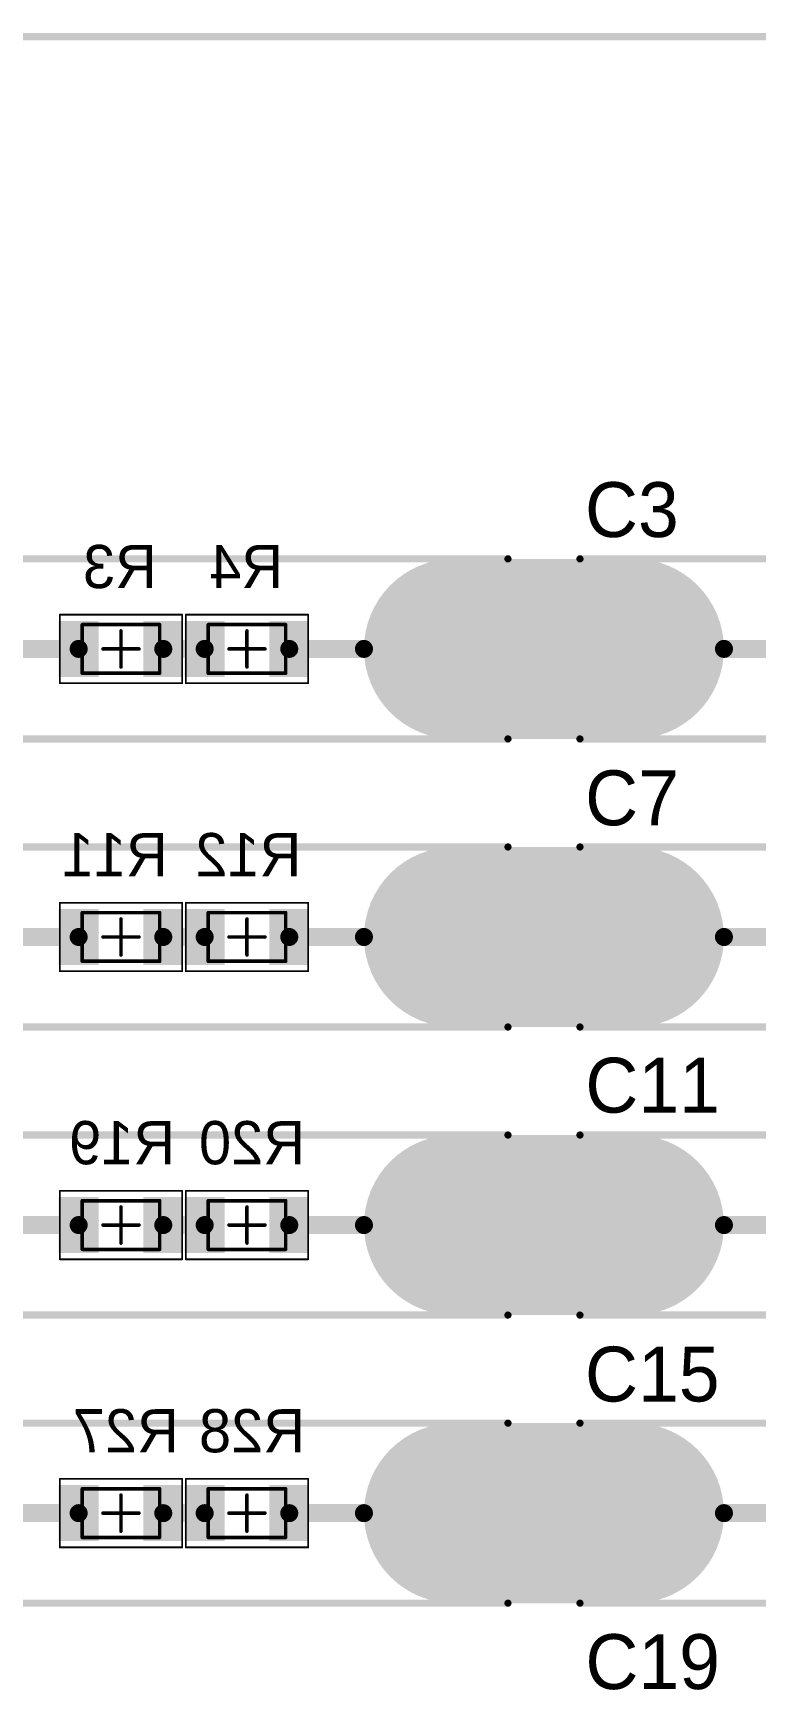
# Model space of a CAD drawing. Extents: x 87 to 188, y 111 to 204.
# Drawn here: x 123.31 to 143.39, y 156.59 to 202.6 of the extents above; entities that cross this region are included whole.
import ezdxf

# ---------------------------------------------------------------- set-up
doc = ezdxf.new("R2010")
doc.units = 0
doc.layers.get('0').update_dxf_attribs({"linetype": 'CONTINUOUS'})
for name, color, linetype in [('BOTTOMLAYER', 5, 'CONTINUOUS'), ('BOTTOMOVERLAY', 54, 'CONTINUOUS'), ('BOTTOMPASTE', 16, 'CONTINUOUS'), ('BOTTOMSOLDER', 6, 'CONTINUOUS'), ('KEEPOUTLAYER', 6, 'CONTINUOUS'), ('MECHANICAL13', 56, 'CONTINUOUS'), ('MECHANICAL15', 56, 'CONTINUOUS'), ('MECHANICAL4', 56, 'CONTINUOUS'), ('MULTILAYER', 9, 'CONTINUOUS'), ('TOPLAYER', 1, 'CONTINUOUS'), ('TOPOVERLAY', 2, 'CONTINUOUS'), ('TOPSOLDER', 216, 'CONTINUOUS')]:
    doc.layers.add(name, color=color, linetype=linetype)

# ---------------------------------------------------------------- blocks, each defined once
blk = doc.blocks.new('B32672_6_2_1600V_18')
at = {"layer": 'BOTTOMLAYER', "const_width": 1.5}
for points in [[(-8.25, 0, 1), (-6.75, 0, 1)], [(6.75, 0, 1), (8.25, 0, 1)]]:
    blk.add_lwpolyline(points, format="xyb", close=True, dxfattribs=at)
at = {"layer": 'BOTTOMSOLDER', "const_width": 1.602}
for points in [[(-8.301, 0, 1), (-6.699, 0, 1)], [(6.699, 0, 1), (8.301, 0, 1)]]:
    blk.add_lwpolyline(points, format="xyb", close=True, dxfattribs=at)
at = {"layer": 'MULTILAYER', "const_width": 1.5}
for points in [[(-8.25, 0, 1), (-6.75, 0, 1)], [(6.75, 0, 1), (8.25, 0, 1)]]:
    blk.add_lwpolyline(points, format="xyb", close=True, dxfattribs=at)
at = {"layer": 'TOPLAYER', "const_width": 1.5}
for points in [[(-8.25, 0, 1), (-6.75, 0, 1)], [(6.75, 0, 1), (8.25, 0, 1)]]:
    blk.add_lwpolyline(points, format="xyb", close=True, dxfattribs=at)
at = {"layer": 'TOPOVERLAY', "const_width": 0.2}
for points in [[(-9, 2.5), (9, 2.5)], [(-9, -2.5), (-9, 2.5)], [(9, -2.5), (9, 2.5)], [(-9, -2.5), (9, -2.5)]]:
    blk.add_lwpolyline(points, dxfattribs=at)
at = {"layer": 'TOPOVERLAY', "const_width": 0.1}
for points in [[(-9.05, 2.5, 1), (-8.95, 2.5, 1)], [(-9.05, 2.5, 1), (-8.95, 2.5, 1)], [(8.95, 2.5, 1), (9.05, 2.5, 1)], [(8.95, 2.5, 1), (9.05, 2.5, 1)], [(-9.05, -2.5, 1), (-8.95, -2.5, 1)], [(-9.05, -2.5, 1), (-8.95, -2.5, 1)], [(8.95, -2.5, 1), (9.05, -2.5, 1)], [(8.95, -2.5, 1), (9.05, -2.5, 1)]]:
    blk.add_lwpolyline(points, format="xyb", close=True, dxfattribs=at)
at = {"layer": 'TOPSOLDER', "const_width": 1.602}
for points in [[(-8.301, 0, 1), (-6.699, 0, 1)], [(6.699, 0, 1), (8.301, 0, 1)]]:
    blk.add_lwpolyline(points, format="xyb", close=True, dxfattribs=at)
blk = doc.blocks.new('B32672_6_2_1600V_19')
at = {"layer": 'BOTTOMLAYER', "const_width": 1.5}
for points in [[(-8.25, 0, 1), (-6.75, 0, 1)], [(6.75, 0, 1), (8.25, 0, 1)]]:
    blk.add_lwpolyline(points, format="xyb", close=True, dxfattribs=at)
at = {"layer": 'BOTTOMSOLDER', "const_width": 1.602}
for points in [[(-8.301, 0, 1), (-6.699, 0, 1)], [(6.699, 0, 1), (8.301, 0, 1)]]:
    blk.add_lwpolyline(points, format="xyb", close=True, dxfattribs=at)
at = {"layer": 'MULTILAYER', "const_width": 1.5}
for points in [[(-8.25, 0, 1), (-6.75, 0, 1)], [(6.75, 0, 1), (8.25, 0, 1)]]:
    blk.add_lwpolyline(points, format="xyb", close=True, dxfattribs=at)
at = {"layer": 'TOPLAYER', "const_width": 1.5}
for points in [[(-8.25, 0, 1), (-6.75, 0, 1)], [(6.75, 0, 1), (8.25, 0, 1)]]:
    blk.add_lwpolyline(points, format="xyb", close=True, dxfattribs=at)
at = {"layer": 'TOPOVERLAY', "const_width": 0.2}
for points in [[(-9, 2.5), (9, 2.5)], [(-9, -2.5), (-9, 2.5)], [(9, -2.5), (9, 2.5)], [(-9, -2.5), (9, -2.5)]]:
    blk.add_lwpolyline(points, dxfattribs=at)
at = {"layer": 'TOPOVERLAY', "const_width": 0.1}
for points in [[(-9.05, 2.5, 1), (-8.95, 2.5, 1)], [(-9.05, 2.5, 1), (-8.95, 2.5, 1)], [(8.95, 2.5, 1), (9.05, 2.5, 1)], [(8.95, 2.5, 1), (9.05, 2.5, 1)], [(-9.05, -2.5, 1), (-8.95, -2.5, 1)], [(-9.05, -2.5, 1), (-8.95, -2.5, 1)], [(8.95, -2.5, 1), (9.05, -2.5, 1)], [(8.95, -2.5, 1), (9.05, -2.5, 1)]]:
    blk.add_lwpolyline(points, format="xyb", close=True, dxfattribs=at)
at = {"layer": 'TOPSOLDER', "const_width": 1.602}
for points in [[(-8.301, 0, 1), (-6.699, 0, 1)], [(6.699, 0, 1), (8.301, 0, 1)]]:
    blk.add_lwpolyline(points, format="xyb", close=True, dxfattribs=at)
blk = doc.blocks.new('B32672_6_2_1600V_22')
at = {"layer": 'BOTTOMLAYER', "const_width": 1.5}
for points in [[(-8.25, 0, 1), (-6.75, 0, 1)], [(6.75, 0, 1), (8.25, 0, 1)]]:
    blk.add_lwpolyline(points, format="xyb", close=True, dxfattribs=at)
at = {"layer": 'BOTTOMSOLDER', "const_width": 1.602}
for points in [[(-8.301, 0, 1), (-6.699, 0, 1)], [(6.699, 0, 1), (8.301, 0, 1)]]:
    blk.add_lwpolyline(points, format="xyb", close=True, dxfattribs=at)
at = {"layer": 'MULTILAYER', "const_width": 1.5}
for points in [[(-8.25, 0, 1), (-6.75, 0, 1)], [(6.75, 0, 1), (8.25, 0, 1)]]:
    blk.add_lwpolyline(points, format="xyb", close=True, dxfattribs=at)
at = {"layer": 'TOPLAYER', "const_width": 1.5}
for points in [[(-8.25, 0, 1), (-6.75, 0, 1)], [(6.75, 0, 1), (8.25, 0, 1)]]:
    blk.add_lwpolyline(points, format="xyb", close=True, dxfattribs=at)
at = {"layer": 'TOPOVERLAY', "const_width": 0.2}
for points in [[(-9, 2.5), (9, 2.5)], [(-9, -2.5), (-9, 2.5)], [(9, -2.5), (9, 2.5)], [(-9, -2.5), (9, -2.5)]]:
    blk.add_lwpolyline(points, dxfattribs=at)
at = {"layer": 'TOPOVERLAY', "const_width": 0.1}
for points in [[(-9.05, 2.5, 1), (-8.95, 2.5, 1)], [(-9.05, 2.5, 1), (-8.95, 2.5, 1)], [(8.95, 2.5, 1), (9.05, 2.5, 1)], [(8.95, 2.5, 1), (9.05, 2.5, 1)], [(-9.05, -2.5, 1), (-8.95, -2.5, 1)], [(-9.05, -2.5, 1), (-8.95, -2.5, 1)], [(8.95, -2.5, 1), (9.05, -2.5, 1)], [(8.95, -2.5, 1), (9.05, -2.5, 1)]]:
    blk.add_lwpolyline(points, format="xyb", close=True, dxfattribs=at)
at = {"layer": 'TOPSOLDER', "const_width": 1.602}
for points in [[(-8.301, 0, 1), (-6.699, 0, 1)], [(6.699, 0, 1), (8.301, 0, 1)]]:
    blk.add_lwpolyline(points, format="xyb", close=True, dxfattribs=at)
blk = doc.blocks.new('B32672_6_2_1600V_23')
at = {"layer": 'BOTTOMLAYER', "const_width": 1.5}
for points in [[(-8.25, 0, 1), (-6.75, 0, 1)], [(6.75, 0, 1), (8.25, 0, 1)]]:
    blk.add_lwpolyline(points, format="xyb", close=True, dxfattribs=at)
at = {"layer": 'BOTTOMSOLDER', "const_width": 1.602}
for points in [[(-8.301, 0, 1), (-6.699, 0, 1)], [(6.699, 0, 1), (8.301, 0, 1)]]:
    blk.add_lwpolyline(points, format="xyb", close=True, dxfattribs=at)
at = {"layer": 'MULTILAYER', "const_width": 1.5}
for points in [[(-8.25, 0, 1), (-6.75, 0, 1)], [(6.75, 0, 1), (8.25, 0, 1)]]:
    blk.add_lwpolyline(points, format="xyb", close=True, dxfattribs=at)
at = {"layer": 'TOPLAYER', "const_width": 1.5}
for points in [[(-8.25, 0, 1), (-6.75, 0, 1)], [(6.75, 0, 1), (8.25, 0, 1)]]:
    blk.add_lwpolyline(points, format="xyb", close=True, dxfattribs=at)
at = {"layer": 'TOPOVERLAY', "const_width": 0.2}
for points in [[(-9, 2.5), (9, 2.5)], [(-9, -2.5), (-9, 2.5)], [(9, -2.5), (9, 2.5)], [(-9, -2.5), (9, -2.5)]]:
    blk.add_lwpolyline(points, dxfattribs=at)
at = {"layer": 'TOPOVERLAY', "const_width": 0.1}
for points in [[(-9.05, 2.5, 1), (-8.95, 2.5, 1)], [(-9.05, 2.5, 1), (-8.95, 2.5, 1)], [(8.95, 2.5, 1), (9.05, 2.5, 1)], [(8.95, 2.5, 1), (9.05, 2.5, 1)], [(-9.05, -2.5, 1), (-8.95, -2.5, 1)], [(-9.05, -2.5, 1), (-8.95, -2.5, 1)], [(8.95, -2.5, 1), (9.05, -2.5, 1)], [(8.95, -2.5, 1), (9.05, -2.5, 1)]]:
    blk.add_lwpolyline(points, format="xyb", close=True, dxfattribs=at)
at = {"layer": 'TOPSOLDER', "const_width": 1.602}
for points in [[(-8.301, 0, 1), (-6.699, 0, 1)], [(6.699, 0, 1), (8.301, 0, 1)]]:
    blk.add_lwpolyline(points, format="xyb", close=True, dxfattribs=at)
blk = doc.blocks.new('B32672_6_2_1600V_26')
at = {"layer": 'BOTTOMLAYER', "const_width": 1.5}
for points in [[(-8.25, 0, 1), (-6.75, 0, 1)], [(6.75, 0, 1), (8.25, 0, 1)]]:
    blk.add_lwpolyline(points, format="xyb", close=True, dxfattribs=at)
at = {"layer": 'BOTTOMSOLDER', "const_width": 1.602}
for points in [[(-8.301, 0, 1), (-6.699, 0, 1)], [(6.699, 0, 1), (8.301, 0, 1)]]:
    blk.add_lwpolyline(points, format="xyb", close=True, dxfattribs=at)
at = {"layer": 'MULTILAYER', "const_width": 1.5}
for points in [[(-8.25, 0, 1), (-6.75, 0, 1)], [(6.75, 0, 1), (8.25, 0, 1)]]:
    blk.add_lwpolyline(points, format="xyb", close=True, dxfattribs=at)
at = {"layer": 'TOPLAYER', "const_width": 1.5}
for points in [[(-8.25, 0, 1), (-6.75, 0, 1)], [(6.75, 0, 1), (8.25, 0, 1)]]:
    blk.add_lwpolyline(points, format="xyb", close=True, dxfattribs=at)
at = {"layer": 'TOPOVERLAY', "const_width": 0.2}
for points in [[(-9, 2.5), (9, 2.5)], [(-9, -2.5), (-9, 2.5)], [(9, -2.5), (9, 2.5)], [(-9, -2.5), (9, -2.5)]]:
    blk.add_lwpolyline(points, dxfattribs=at)
at = {"layer": 'TOPOVERLAY', "const_width": 0.1}
for points in [[(-9.05, 2.5, 1), (-8.95, 2.5, 1)], [(-9.05, 2.5, 1), (-8.95, 2.5, 1)], [(8.95, 2.5, 1), (9.05, 2.5, 1)], [(8.95, 2.5, 1), (9.05, 2.5, 1)], [(-9.05, -2.5, 1), (-8.95, -2.5, 1)], [(-9.05, -2.5, 1), (-8.95, -2.5, 1)], [(8.95, -2.5, 1), (9.05, -2.5, 1)], [(8.95, -2.5, 1), (9.05, -2.5, 1)]]:
    blk.add_lwpolyline(points, format="xyb", close=True, dxfattribs=at)
at = {"layer": 'TOPSOLDER', "const_width": 1.602}
for points in [[(-8.301, 0, 1), (-6.699, 0, 1)], [(6.699, 0, 1), (8.301, 0, 1)]]:
    blk.add_lwpolyline(points, format="xyb", close=True, dxfattribs=at)
blk = doc.blocks.new('B32672_6_2_1600V_27')
at = {"layer": 'BOTTOMLAYER', "const_width": 1.5}
for points in [[(-8.25, 0, 1), (-6.75, 0, 1)], [(6.75, 0, 1), (8.25, 0, 1)]]:
    blk.add_lwpolyline(points, format="xyb", close=True, dxfattribs=at)
at = {"layer": 'BOTTOMSOLDER', "const_width": 1.602}
for points in [[(-8.301, 0, 1), (-6.699, 0, 1)], [(6.699, 0, 1), (8.301, 0, 1)]]:
    blk.add_lwpolyline(points, format="xyb", close=True, dxfattribs=at)
at = {"layer": 'MULTILAYER', "const_width": 1.5}
for points in [[(-8.25, 0, 1), (-6.75, 0, 1)], [(6.75, 0, 1), (8.25, 0, 1)]]:
    blk.add_lwpolyline(points, format="xyb", close=True, dxfattribs=at)
at = {"layer": 'TOPLAYER', "const_width": 1.5}
for points in [[(-8.25, 0, 1), (-6.75, 0, 1)], [(6.75, 0, 1), (8.25, 0, 1)]]:
    blk.add_lwpolyline(points, format="xyb", close=True, dxfattribs=at)
at = {"layer": 'TOPOVERLAY', "const_width": 0.2}
for points in [[(-9, 2.5), (9, 2.5)], [(-9, -2.5), (-9, 2.5)], [(9, -2.5), (9, 2.5)], [(-9, -2.5), (9, -2.5)]]:
    blk.add_lwpolyline(points, dxfattribs=at)
at = {"layer": 'TOPOVERLAY', "const_width": 0.1}
for points in [[(-9.05, 2.5, 1), (-8.95, 2.5, 1)], [(-9.05, 2.5, 1), (-8.95, 2.5, 1)], [(8.95, 2.5, 1), (9.05, 2.5, 1)], [(8.95, 2.5, 1), (9.05, 2.5, 1)], [(-9.05, -2.5, 1), (-8.95, -2.5, 1)], [(-9.05, -2.5, 1), (-8.95, -2.5, 1)], [(8.95, -2.5, 1), (9.05, -2.5, 1)], [(8.95, -2.5, 1), (9.05, -2.5, 1)]]:
    blk.add_lwpolyline(points, format="xyb", close=True, dxfattribs=at)
at = {"layer": 'TOPSOLDER', "const_width": 1.602}
for points in [[(-8.301, 0, 1), (-6.699, 0, 1)], [(6.699, 0, 1), (8.301, 0, 1)]]:
    blk.add_lwpolyline(points, format="xyb", close=True, dxfattribs=at)
blk = doc.blocks.new('B32672_6_2_1600V_30')
at = {"layer": 'BOTTOMLAYER', "const_width": 1.5}
for points in [[(-8.25, 0, 1), (-6.75, 0, 1)], [(6.75, 0, 1), (8.25, 0, 1)]]:
    blk.add_lwpolyline(points, format="xyb", close=True, dxfattribs=at)
at = {"layer": 'BOTTOMSOLDER', "const_width": 1.602}
for points in [[(-8.301, 0, 1), (-6.699, 0, 1)], [(6.699, 0, 1), (8.301, 0, 1)]]:
    blk.add_lwpolyline(points, format="xyb", close=True, dxfattribs=at)
at = {"layer": 'MULTILAYER', "const_width": 1.5}
for points in [[(-8.25, 0, 1), (-6.75, 0, 1)], [(6.75, 0, 1), (8.25, 0, 1)]]:
    blk.add_lwpolyline(points, format="xyb", close=True, dxfattribs=at)
at = {"layer": 'TOPLAYER', "const_width": 1.5}
for points in [[(-8.25, 0, 1), (-6.75, 0, 1)], [(6.75, 0, 1), (8.25, 0, 1)]]:
    blk.add_lwpolyline(points, format="xyb", close=True, dxfattribs=at)
at = {"layer": 'TOPOVERLAY', "const_width": 0.2}
for points in [[(-9, 2.5), (9, 2.5)], [(-9, -2.5), (-9, 2.5)], [(9, -2.5), (9, 2.5)], [(-9, -2.5), (9, -2.5)]]:
    blk.add_lwpolyline(points, dxfattribs=at)
at = {"layer": 'TOPOVERLAY', "const_width": 0.1}
for points in [[(-9.05, 2.5, 1), (-8.95, 2.5, 1)], [(-9.05, 2.5, 1), (-8.95, 2.5, 1)], [(8.95, 2.5, 1), (9.05, 2.5, 1)], [(8.95, 2.5, 1), (9.05, 2.5, 1)], [(-9.05, -2.5, 1), (-8.95, -2.5, 1)], [(-9.05, -2.5, 1), (-8.95, -2.5, 1)], [(8.95, -2.5, 1), (9.05, -2.5, 1)], [(8.95, -2.5, 1), (9.05, -2.5, 1)]]:
    blk.add_lwpolyline(points, format="xyb", close=True, dxfattribs=at)
at = {"layer": 'TOPSOLDER', "const_width": 1.602}
for points in [[(-8.301, 0, 1), (-6.699, 0, 1)], [(6.699, 0, 1), (8.301, 0, 1)]]:
    blk.add_lwpolyline(points, format="xyb", close=True, dxfattribs=at)
blk = doc.blocks.new('B32672_6_2_1600V_31')
at = {"layer": 'BOTTOMLAYER', "const_width": 1.5}
for points in [[(-8.25, 0, 1), (-6.75, 0, 1)], [(6.75, 0, 1), (8.25, 0, 1)]]:
    blk.add_lwpolyline(points, format="xyb", close=True, dxfattribs=at)
at = {"layer": 'BOTTOMSOLDER', "const_width": 1.602}
for points in [[(-8.301, 0, 1), (-6.699, 0, 1)], [(6.699, 0, 1), (8.301, 0, 1)]]:
    blk.add_lwpolyline(points, format="xyb", close=True, dxfattribs=at)
at = {"layer": 'MULTILAYER', "const_width": 1.5}
for points in [[(-8.25, 0, 1), (-6.75, 0, 1)], [(6.75, 0, 1), (8.25, 0, 1)]]:
    blk.add_lwpolyline(points, format="xyb", close=True, dxfattribs=at)
at = {"layer": 'TOPLAYER', "const_width": 1.5}
for points in [[(-8.25, 0, 1), (-6.75, 0, 1)], [(6.75, 0, 1), (8.25, 0, 1)]]:
    blk.add_lwpolyline(points, format="xyb", close=True, dxfattribs=at)
at = {"layer": 'TOPOVERLAY', "const_width": 0.2}
for points in [[(-9, 2.5), (9, 2.5)], [(-9, -2.5), (-9, 2.5)], [(9, -2.5), (9, 2.5)], [(-9, -2.5), (9, -2.5)]]:
    blk.add_lwpolyline(points, dxfattribs=at)
at = {"layer": 'TOPOVERLAY', "const_width": 0.1}
for points in [[(-9.05, 2.5, 1), (-8.95, 2.5, 1)], [(-9.05, 2.5, 1), (-8.95, 2.5, 1)], [(8.95, 2.5, 1), (9.05, 2.5, 1)], [(8.95, 2.5, 1), (9.05, 2.5, 1)], [(-9.05, -2.5, 1), (-8.95, -2.5, 1)], [(-9.05, -2.5, 1), (-8.95, -2.5, 1)], [(8.95, -2.5, 1), (9.05, -2.5, 1)], [(8.95, -2.5, 1), (9.05, -2.5, 1)]]:
    blk.add_lwpolyline(points, format="xyb", close=True, dxfattribs=at)
at = {"layer": 'TOPSOLDER', "const_width": 1.602}
for points in [[(-8.301, 0, 1), (-6.699, 0, 1)], [(6.699, 0, 1), (8.301, 0, 1)]]:
    blk.add_lwpolyline(points, format="xyb", close=True, dxfattribs=at)
blk = doc.blocks.new('RES_1206_HV_B_35')
at = {"layer": 'BOTTOMLAYER'}
for points in [[(-1.625, 0.675), (-1.625, -0.675), (-0.725, 0.675), (-0.725, -0.675)], [(0.725, 0.675), (0.725, -0.675), (1.625, 0.675), (1.625, -0.675)]]:
    blk.add_solid(points, dxfattribs=at)
at = {"layer": 'BOTTOMPASTE'}
for points in [[(-1.625, 0.675), (-1.625, -0.675), (-0.725, 0.675), (-0.725, -0.675)], [(0.725, 0.675), (0.725, -0.675), (1.625, 0.675), (1.625, -0.675)]]:
    blk.add_solid(points, dxfattribs=at)
at = {"layer": 'BOTTOMSOLDER'}
for points in [[(-1.727, 0.777), (-1.727, -0.777), (-0.623, 0.777), (-0.623, -0.777)], [(0.623, 0.777), (0.623, -0.777), (1.727, 0.777), (1.727, -0.777)]]:
    blk.add_solid(points, dxfattribs=at)
at = {"layer": 'MECHANICAL13', "const_width": 0.1}
for points in [[(-1.075, 0.675), (1.075, 0.675)], [(-1.075, -0.675), (-1.075, 0.675)], [(1.075, -0.675), (1.075, 0.675)], [(-1.075, -0.675), (1.075, -0.675)]]:
    blk.add_lwpolyline(points, dxfattribs=at)
at = {"layer": 'MECHANICAL13', "const_width": 0.05}
for points in [[(-1.1, 0.675, 1), (-1.05, 0.675, 1)], [(-1.1, 0.675, 1), (-1.05, 0.675, 1)], [(1.05, 0.675, 1), (1.1, 0.675, 1)], [(1.05, 0.675, 1), (1.1, 0.675, 1)], [(-1.1, -0.675, 1), (-1.05, -0.675, 1)], [(-1.1, -0.675, 1), (-1.05, -0.675, 1)], [(1.05, -0.675, 1), (1.1, -0.675, 1)], [(1.05, -0.675, 1), (1.1, -0.675, 1)]]:
    blk.add_lwpolyline(points, format="xyb", close=True, dxfattribs=at)
at = {"layer": 'MECHANICAL15'}
for points, const_width in [([(-1.7, 0.95), (1.7, 0.95)], 0.05), ([(-1.7, -0.95), (-1.7, 0.95)], 0.05), ([(1.7, -0.95), (1.7, 0.95)], 0.05), ([(0, -0.5), (0, 0.5)], 0.1), ([(-0.5, 0), (0.5, 0)], 0.1), ([(-1.7, -0.95), (1.7, -0.95)], 0.05)]:
    blk.add_lwpolyline(points, dxfattribs=dict(at, const_width=const_width))
for points, const_width in [([(-1.712, 0.95, 1), (-1.687, 0.95, 1)], 0.025), ([(-1.712, 0.95, 1), (-1.687, 0.95, 1)], 0.025), ([(1.688, 0.95, 1), (1.713, 0.95, 1)], 0.025), ([(1.688, 0.95, 1), (1.713, 0.95, 1)], 0.025), ([(-0.025, 0.5, 1), (0.025, 0.5, 1)], 0.05), ([(-0.525, 0, 1), (-0.475, 0, 1)], 0.05), ([(0.475, 0, 1), (0.525, 0, 1)], 0.05), ([(-0.025, -0.5, 1), (0.025, -0.5, 1)], 0.05), ([(-1.712, -0.95, 1), (-1.687, -0.95, 1)], 0.025), ([(-1.712, -0.95, 1), (-1.687, -0.95, 1)], 0.025), ([(1.688, -0.95, 1), (1.713, -0.95, 1)], 0.025), ([(1.688, -0.95, 1), (1.713, -0.95, 1)], 0.025)]:
    blk.add_lwpolyline(points, format="xyb", close=True, dxfattribs=dict(at, const_width=const_width))
blk = doc.blocks.new('RES_1206_HV_B_36')
at = {"layer": 'BOTTOMLAYER'}
for points in [[(-1.625, 0.675), (-1.625, -0.675), (-0.725, 0.675), (-0.725, -0.675)], [(0.725, 0.675), (0.725, -0.675), (1.625, 0.675), (1.625, -0.675)]]:
    blk.add_solid(points, dxfattribs=at)
at = {"layer": 'BOTTOMPASTE'}
for points in [[(-1.625, 0.675), (-1.625, -0.675), (-0.725, 0.675), (-0.725, -0.675)], [(0.725, 0.675), (0.725, -0.675), (1.625, 0.675), (1.625, -0.675)]]:
    blk.add_solid(points, dxfattribs=at)
at = {"layer": 'BOTTOMSOLDER'}
for points in [[(-1.727, 0.777), (-1.727, -0.777), (-0.623, 0.777), (-0.623, -0.777)], [(0.623, 0.777), (0.623, -0.777), (1.727, 0.777), (1.727, -0.777)]]:
    blk.add_solid(points, dxfattribs=at)
at = {"layer": 'MECHANICAL13', "const_width": 0.1}
for points in [[(-1.075, 0.675), (1.075, 0.675)], [(-1.075, -0.675), (-1.075, 0.675)], [(1.075, -0.675), (1.075, 0.675)], [(-1.075, -0.675), (1.075, -0.675)]]:
    blk.add_lwpolyline(points, dxfattribs=at)
at = {"layer": 'MECHANICAL13', "const_width": 0.05}
for points in [[(-1.1, 0.675, 1), (-1.05, 0.675, 1)], [(-1.1, 0.675, 1), (-1.05, 0.675, 1)], [(1.05, 0.675, 1), (1.1, 0.675, 1)], [(1.05, 0.675, 1), (1.1, 0.675, 1)], [(-1.1, -0.675, 1), (-1.05, -0.675, 1)], [(-1.1, -0.675, 1), (-1.05, -0.675, 1)], [(1.05, -0.675, 1), (1.1, -0.675, 1)], [(1.05, -0.675, 1), (1.1, -0.675, 1)]]:
    blk.add_lwpolyline(points, format="xyb", close=True, dxfattribs=at)
at = {"layer": 'MECHANICAL15'}
for points, const_width in [([(-1.7, 0.95), (1.7, 0.95)], 0.05), ([(-1.7, -0.95), (-1.7, 0.95)], 0.05), ([(1.7, -0.95), (1.7, 0.95)], 0.05), ([(0, -0.5), (0, 0.5)], 0.1), ([(-0.5, 0), (0.5, 0)], 0.1), ([(-1.7, -0.95), (1.7, -0.95)], 0.05)]:
    blk.add_lwpolyline(points, dxfattribs=dict(at, const_width=const_width))
for points, const_width in [([(-1.712, 0.95, 1), (-1.687, 0.95, 1)], 0.025), ([(-1.712, 0.95, 1), (-1.687, 0.95, 1)], 0.025), ([(1.688, 0.95, 1), (1.713, 0.95, 1)], 0.025), ([(1.688, 0.95, 1), (1.713, 0.95, 1)], 0.025), ([(-0.025, 0.5, 1), (0.025, 0.5, 1)], 0.05), ([(-0.525, 0, 1), (-0.475, 0, 1)], 0.05), ([(0.475, 0, 1), (0.525, 0, 1)], 0.05), ([(-0.025, -0.5, 1), (0.025, -0.5, 1)], 0.05), ([(-1.712, -0.95, 1), (-1.687, -0.95, 1)], 0.025), ([(-1.712, -0.95, 1), (-1.687, -0.95, 1)], 0.025), ([(1.688, -0.95, 1), (1.713, -0.95, 1)], 0.025), ([(1.688, -0.95, 1), (1.713, -0.95, 1)], 0.025)]:
    blk.add_lwpolyline(points, format="xyb", close=True, dxfattribs=dict(at, const_width=const_width))
blk = doc.blocks.new('RES_1206_HV_B_43')
at = {"layer": 'BOTTOMLAYER'}
for points in [[(-1.625, 0.675), (-1.625, -0.675), (-0.725, 0.675), (-0.725, -0.675)], [(0.725, 0.675), (0.725, -0.675), (1.625, 0.675), (1.625, -0.675)]]:
    blk.add_solid(points, dxfattribs=at)
at = {"layer": 'BOTTOMPASTE'}
for points in [[(-1.625, 0.675), (-1.625, -0.675), (-0.725, 0.675), (-0.725, -0.675)], [(0.725, 0.675), (0.725, -0.675), (1.625, 0.675), (1.625, -0.675)]]:
    blk.add_solid(points, dxfattribs=at)
at = {"layer": 'BOTTOMSOLDER'}
for points in [[(-1.727, 0.777), (-1.727, -0.777), (-0.623, 0.777), (-0.623, -0.777)], [(0.623, 0.777), (0.623, -0.777), (1.727, 0.777), (1.727, -0.777)]]:
    blk.add_solid(points, dxfattribs=at)
at = {"layer": 'MECHANICAL13', "const_width": 0.1}
for points in [[(-1.075, 0.675), (1.075, 0.675)], [(-1.075, -0.675), (-1.075, 0.675)], [(1.075, -0.675), (1.075, 0.675)], [(-1.075, -0.675), (1.075, -0.675)]]:
    blk.add_lwpolyline(points, dxfattribs=at)
at = {"layer": 'MECHANICAL13', "const_width": 0.05}
for points in [[(-1.1, 0.675, 1), (-1.05, 0.675, 1)], [(-1.1, 0.675, 1), (-1.05, 0.675, 1)], [(1.05, 0.675, 1), (1.1, 0.675, 1)], [(1.05, 0.675, 1), (1.1, 0.675, 1)], [(-1.1, -0.675, 1), (-1.05, -0.675, 1)], [(-1.1, -0.675, 1), (-1.05, -0.675, 1)], [(1.05, -0.675, 1), (1.1, -0.675, 1)], [(1.05, -0.675, 1), (1.1, -0.675, 1)]]:
    blk.add_lwpolyline(points, format="xyb", close=True, dxfattribs=at)
at = {"layer": 'MECHANICAL15'}
for points, const_width in [([(-1.7, 0.95), (1.7, 0.95)], 0.05), ([(-1.7, -0.95), (-1.7, 0.95)], 0.05), ([(1.7, -0.95), (1.7, 0.95)], 0.05), ([(0, -0.5), (0, 0.5)], 0.1), ([(-0.5, 0), (0.5, 0)], 0.1), ([(-1.7, -0.95), (1.7, -0.95)], 0.05)]:
    blk.add_lwpolyline(points, dxfattribs=dict(at, const_width=const_width))
for points, const_width in [([(-1.712, 0.95, 1), (-1.687, 0.95, 1)], 0.025), ([(-1.712, 0.95, 1), (-1.687, 0.95, 1)], 0.025), ([(1.688, 0.95, 1), (1.713, 0.95, 1)], 0.025), ([(1.688, 0.95, 1), (1.713, 0.95, 1)], 0.025), ([(-0.025, 0.5, 1), (0.025, 0.5, 1)], 0.05), ([(-0.525, 0, 1), (-0.475, 0, 1)], 0.05), ([(0.475, 0, 1), (0.525, 0, 1)], 0.05), ([(-0.025, -0.5, 1), (0.025, -0.5, 1)], 0.05), ([(-1.712, -0.95, 1), (-1.687, -0.95, 1)], 0.025), ([(-1.712, -0.95, 1), (-1.687, -0.95, 1)], 0.025), ([(1.688, -0.95, 1), (1.713, -0.95, 1)], 0.025), ([(1.688, -0.95, 1), (1.713, -0.95, 1)], 0.025)]:
    blk.add_lwpolyline(points, format="xyb", close=True, dxfattribs=dict(at, const_width=const_width))
blk = doc.blocks.new('RES_1206_HV_B_44')
at = {"layer": 'BOTTOMLAYER'}
for points in [[(-1.625, 0.675), (-1.625, -0.675), (-0.725, 0.675), (-0.725, -0.675)], [(0.725, 0.675), (0.725, -0.675), (1.625, 0.675), (1.625, -0.675)]]:
    blk.add_solid(points, dxfattribs=at)
at = {"layer": 'BOTTOMPASTE'}
for points in [[(-1.625, 0.675), (-1.625, -0.675), (-0.725, 0.675), (-0.725, -0.675)], [(0.725, 0.675), (0.725, -0.675), (1.625, 0.675), (1.625, -0.675)]]:
    blk.add_solid(points, dxfattribs=at)
at = {"layer": 'BOTTOMSOLDER'}
for points in [[(-1.727, 0.777), (-1.727, -0.777), (-0.623, 0.777), (-0.623, -0.777)], [(0.623, 0.777), (0.623, -0.777), (1.727, 0.777), (1.727, -0.777)]]:
    blk.add_solid(points, dxfattribs=at)
at = {"layer": 'MECHANICAL13', "const_width": 0.1}
for points in [[(-1.075, 0.675), (1.075, 0.675)], [(-1.075, -0.675), (-1.075, 0.675)], [(1.075, -0.675), (1.075, 0.675)], [(-1.075, -0.675), (1.075, -0.675)]]:
    blk.add_lwpolyline(points, dxfattribs=at)
at = {"layer": 'MECHANICAL13', "const_width": 0.05}
for points in [[(-1.1, 0.675, 1), (-1.05, 0.675, 1)], [(-1.1, 0.675, 1), (-1.05, 0.675, 1)], [(1.05, 0.675, 1), (1.1, 0.675, 1)], [(1.05, 0.675, 1), (1.1, 0.675, 1)], [(-1.1, -0.675, 1), (-1.05, -0.675, 1)], [(-1.1, -0.675, 1), (-1.05, -0.675, 1)], [(1.05, -0.675, 1), (1.1, -0.675, 1)], [(1.05, -0.675, 1), (1.1, -0.675, 1)]]:
    blk.add_lwpolyline(points, format="xyb", close=True, dxfattribs=at)
at = {"layer": 'MECHANICAL15'}
for points, const_width in [([(-1.7, 0.95), (1.7, 0.95)], 0.05), ([(-1.7, -0.95), (-1.7, 0.95)], 0.05), ([(1.7, -0.95), (1.7, 0.95)], 0.05), ([(0, -0.5), (0, 0.5)], 0.1), ([(-0.5, 0), (0.5, 0)], 0.1), ([(-1.7, -0.95), (1.7, -0.95)], 0.05)]:
    blk.add_lwpolyline(points, dxfattribs=dict(at, const_width=const_width))
for points, const_width in [([(-1.712, 0.95, 1), (-1.687, 0.95, 1)], 0.025), ([(-1.712, 0.95, 1), (-1.687, 0.95, 1)], 0.025), ([(1.688, 0.95, 1), (1.713, 0.95, 1)], 0.025), ([(1.688, 0.95, 1), (1.713, 0.95, 1)], 0.025), ([(-0.025, 0.5, 1), (0.025, 0.5, 1)], 0.05), ([(-0.525, 0, 1), (-0.475, 0, 1)], 0.05), ([(0.475, 0, 1), (0.525, 0, 1)], 0.05), ([(-0.025, -0.5, 1), (0.025, -0.5, 1)], 0.05), ([(-1.712, -0.95, 1), (-1.687, -0.95, 1)], 0.025), ([(-1.712, -0.95, 1), (-1.687, -0.95, 1)], 0.025), ([(1.688, -0.95, 1), (1.713, -0.95, 1)], 0.025), ([(1.688, -0.95, 1), (1.713, -0.95, 1)], 0.025)]:
    blk.add_lwpolyline(points, format="xyb", close=True, dxfattribs=dict(at, const_width=const_width))
blk = doc.blocks.new('RES_1206_HV_B_51')
at = {"layer": 'BOTTOMLAYER'}
for points in [[(-1.625, 0.675), (-1.625, -0.675), (-0.725, 0.675), (-0.725, -0.675)], [(0.725, 0.675), (0.725, -0.675), (1.625, 0.675), (1.625, -0.675)]]:
    blk.add_solid(points, dxfattribs=at)
at = {"layer": 'BOTTOMPASTE'}
for points in [[(-1.625, 0.675), (-1.625, -0.675), (-0.725, 0.675), (-0.725, -0.675)], [(0.725, 0.675), (0.725, -0.675), (1.625, 0.675), (1.625, -0.675)]]:
    blk.add_solid(points, dxfattribs=at)
at = {"layer": 'BOTTOMSOLDER'}
for points in [[(-1.727, 0.777), (-1.727, -0.777), (-0.623, 0.777), (-0.623, -0.777)], [(0.623, 0.777), (0.623, -0.777), (1.727, 0.777), (1.727, -0.777)]]:
    blk.add_solid(points, dxfattribs=at)
at = {"layer": 'MECHANICAL13', "const_width": 0.1}
for points in [[(-1.075, 0.675), (1.075, 0.675)], [(-1.075, -0.675), (-1.075, 0.675)], [(1.075, -0.675), (1.075, 0.675)], [(-1.075, -0.675), (1.075, -0.675)]]:
    blk.add_lwpolyline(points, dxfattribs=at)
at = {"layer": 'MECHANICAL13', "const_width": 0.05}
for points in [[(-1.1, 0.675, 1), (-1.05, 0.675, 1)], [(-1.1, 0.675, 1), (-1.05, 0.675, 1)], [(1.05, 0.675, 1), (1.1, 0.675, 1)], [(1.05, 0.675, 1), (1.1, 0.675, 1)], [(-1.1, -0.675, 1), (-1.05, -0.675, 1)], [(-1.1, -0.675, 1), (-1.05, -0.675, 1)], [(1.05, -0.675, 1), (1.1, -0.675, 1)], [(1.05, -0.675, 1), (1.1, -0.675, 1)]]:
    blk.add_lwpolyline(points, format="xyb", close=True, dxfattribs=at)
at = {"layer": 'MECHANICAL15'}
for points, const_width in [([(-1.7, 0.95), (1.7, 0.95)], 0.05), ([(-1.7, -0.95), (-1.7, 0.95)], 0.05), ([(1.7, -0.95), (1.7, 0.95)], 0.05), ([(0, -0.5), (0, 0.5)], 0.1), ([(-0.5, 0), (0.5, 0)], 0.1), ([(-1.7, -0.95), (1.7, -0.95)], 0.05)]:
    blk.add_lwpolyline(points, dxfattribs=dict(at, const_width=const_width))
for points, const_width in [([(-1.712, 0.95, 1), (-1.687, 0.95, 1)], 0.025), ([(-1.712, 0.95, 1), (-1.687, 0.95, 1)], 0.025), ([(1.688, 0.95, 1), (1.713, 0.95, 1)], 0.025), ([(1.688, 0.95, 1), (1.713, 0.95, 1)], 0.025), ([(-0.025, 0.5, 1), (0.025, 0.5, 1)], 0.05), ([(-0.525, 0, 1), (-0.475, 0, 1)], 0.05), ([(0.475, 0, 1), (0.525, 0, 1)], 0.05), ([(-0.025, -0.5, 1), (0.025, -0.5, 1)], 0.05), ([(-1.712, -0.95, 1), (-1.687, -0.95, 1)], 0.025), ([(-1.712, -0.95, 1), (-1.687, -0.95, 1)], 0.025), ([(1.688, -0.95, 1), (1.713, -0.95, 1)], 0.025), ([(1.688, -0.95, 1), (1.713, -0.95, 1)], 0.025)]:
    blk.add_lwpolyline(points, format="xyb", close=True, dxfattribs=dict(at, const_width=const_width))
blk = doc.blocks.new('RES_1206_HV_B_52')
at = {"layer": 'BOTTOMLAYER'}
for points in [[(-1.625, 0.675), (-1.625, -0.675), (-0.725, 0.675), (-0.725, -0.675)], [(0.725, 0.675), (0.725, -0.675), (1.625, 0.675), (1.625, -0.675)]]:
    blk.add_solid(points, dxfattribs=at)
at = {"layer": 'BOTTOMPASTE'}
for points in [[(-1.625, 0.675), (-1.625, -0.675), (-0.725, 0.675), (-0.725, -0.675)], [(0.725, 0.675), (0.725, -0.675), (1.625, 0.675), (1.625, -0.675)]]:
    blk.add_solid(points, dxfattribs=at)
at = {"layer": 'BOTTOMSOLDER'}
for points in [[(-1.727, 0.777), (-1.727, -0.777), (-0.623, 0.777), (-0.623, -0.777)], [(0.623, 0.777), (0.623, -0.777), (1.727, 0.777), (1.727, -0.777)]]:
    blk.add_solid(points, dxfattribs=at)
at = {"layer": 'MECHANICAL13', "const_width": 0.1}
for points in [[(-1.075, 0.675), (1.075, 0.675)], [(-1.075, -0.675), (-1.075, 0.675)], [(1.075, -0.675), (1.075, 0.675)], [(-1.075, -0.675), (1.075, -0.675)]]:
    blk.add_lwpolyline(points, dxfattribs=at)
at = {"layer": 'MECHANICAL13', "const_width": 0.05}
for points in [[(-1.1, 0.675, 1), (-1.05, 0.675, 1)], [(-1.1, 0.675, 1), (-1.05, 0.675, 1)], [(1.05, 0.675, 1), (1.1, 0.675, 1)], [(1.05, 0.675, 1), (1.1, 0.675, 1)], [(-1.1, -0.675, 1), (-1.05, -0.675, 1)], [(-1.1, -0.675, 1), (-1.05, -0.675, 1)], [(1.05, -0.675, 1), (1.1, -0.675, 1)], [(1.05, -0.675, 1), (1.1, -0.675, 1)]]:
    blk.add_lwpolyline(points, format="xyb", close=True, dxfattribs=at)
at = {"layer": 'MECHANICAL15'}
for points, const_width in [([(-1.7, 0.95), (1.7, 0.95)], 0.05), ([(-1.7, -0.95), (-1.7, 0.95)], 0.05), ([(1.7, -0.95), (1.7, 0.95)], 0.05), ([(0, -0.5), (0, 0.5)], 0.1), ([(-0.5, 0), (0.5, 0)], 0.1), ([(-1.7, -0.95), (1.7, -0.95)], 0.05)]:
    blk.add_lwpolyline(points, dxfattribs=dict(at, const_width=const_width))
for points, const_width in [([(-1.712, 0.95, 1), (-1.687, 0.95, 1)], 0.025), ([(-1.712, 0.95, 1), (-1.687, 0.95, 1)], 0.025), ([(1.688, 0.95, 1), (1.713, 0.95, 1)], 0.025), ([(1.688, 0.95, 1), (1.713, 0.95, 1)], 0.025), ([(-0.025, 0.5, 1), (0.025, 0.5, 1)], 0.05), ([(-0.525, 0, 1), (-0.475, 0, 1)], 0.05), ([(0.475, 0, 1), (0.525, 0, 1)], 0.05), ([(-0.025, -0.5, 1), (0.025, -0.5, 1)], 0.05), ([(-1.712, -0.95, 1), (-1.687, -0.95, 1)], 0.025), ([(-1.712, -0.95, 1), (-1.687, -0.95, 1)], 0.025), ([(1.688, -0.95, 1), (1.713, -0.95, 1)], 0.025), ([(1.688, -0.95, 1), (1.713, -0.95, 1)], 0.025)]:
    blk.add_lwpolyline(points, format="xyb", close=True, dxfattribs=dict(at, const_width=const_width))
blk = doc.blocks.new('RES_1206_HV_B_59')
at = {"layer": 'BOTTOMLAYER'}
for points in [[(-1.625, 0.675), (-1.625, -0.675), (-0.725, 0.675), (-0.725, -0.675)], [(0.725, 0.675), (0.725, -0.675), (1.625, 0.675), (1.625, -0.675)]]:
    blk.add_solid(points, dxfattribs=at)
at = {"layer": 'BOTTOMPASTE'}
for points in [[(-1.625, 0.675), (-1.625, -0.675), (-0.725, 0.675), (-0.725, -0.675)], [(0.725, 0.675), (0.725, -0.675), (1.625, 0.675), (1.625, -0.675)]]:
    blk.add_solid(points, dxfattribs=at)
at = {"layer": 'BOTTOMSOLDER'}
for points in [[(-1.727, 0.777), (-1.727, -0.777), (-0.623, 0.777), (-0.623, -0.777)], [(0.623, 0.777), (0.623, -0.777), (1.727, 0.777), (1.727, -0.777)]]:
    blk.add_solid(points, dxfattribs=at)
at = {"layer": 'MECHANICAL13', "const_width": 0.1}
for points in [[(-1.075, 0.675), (1.075, 0.675)], [(-1.075, -0.675), (-1.075, 0.675)], [(1.075, -0.675), (1.075, 0.675)], [(-1.075, -0.675), (1.075, -0.675)]]:
    blk.add_lwpolyline(points, dxfattribs=at)
at = {"layer": 'MECHANICAL13', "const_width": 0.05}
for points in [[(-1.1, 0.675, 1), (-1.05, 0.675, 1)], [(-1.1, 0.675, 1), (-1.05, 0.675, 1)], [(1.05, 0.675, 1), (1.1, 0.675, 1)], [(1.05, 0.675, 1), (1.1, 0.675, 1)], [(-1.1, -0.675, 1), (-1.05, -0.675, 1)], [(-1.1, -0.675, 1), (-1.05, -0.675, 1)], [(1.05, -0.675, 1), (1.1, -0.675, 1)], [(1.05, -0.675, 1), (1.1, -0.675, 1)]]:
    blk.add_lwpolyline(points, format="xyb", close=True, dxfattribs=at)
at = {"layer": 'MECHANICAL15'}
for points, const_width in [([(-1.7, 0.95), (1.7, 0.95)], 0.05), ([(-1.7, -0.95), (-1.7, 0.95)], 0.05), ([(1.7, -0.95), (1.7, 0.95)], 0.05), ([(0, -0.5), (0, 0.5)], 0.1), ([(-0.5, 0), (0.5, 0)], 0.1), ([(-1.7, -0.95), (1.7, -0.95)], 0.05)]:
    blk.add_lwpolyline(points, dxfattribs=dict(at, const_width=const_width))
for points, const_width in [([(-1.712, 0.95, 1), (-1.687, 0.95, 1)], 0.025), ([(-1.712, 0.95, 1), (-1.687, 0.95, 1)], 0.025), ([(1.688, 0.95, 1), (1.713, 0.95, 1)], 0.025), ([(1.688, 0.95, 1), (1.713, 0.95, 1)], 0.025), ([(-0.025, 0.5, 1), (0.025, 0.5, 1)], 0.05), ([(-0.525, 0, 1), (-0.475, 0, 1)], 0.05), ([(0.475, 0, 1), (0.525, 0, 1)], 0.05), ([(-0.025, -0.5, 1), (0.025, -0.5, 1)], 0.05), ([(-1.712, -0.95, 1), (-1.687, -0.95, 1)], 0.025), ([(-1.712, -0.95, 1), (-1.687, -0.95, 1)], 0.025), ([(1.688, -0.95, 1), (1.713, -0.95, 1)], 0.025), ([(1.688, -0.95, 1), (1.713, -0.95, 1)], 0.025)]:
    blk.add_lwpolyline(points, format="xyb", close=True, dxfattribs=dict(at, const_width=const_width))
blk = doc.blocks.new('RES_1206_HV_B_60')
at = {"layer": 'BOTTOMLAYER'}
for points in [[(-1.625, 0.675), (-1.625, -0.675), (-0.725, 0.675), (-0.725, -0.675)], [(0.725, 0.675), (0.725, -0.675), (1.625, 0.675), (1.625, -0.675)]]:
    blk.add_solid(points, dxfattribs=at)
at = {"layer": 'BOTTOMPASTE'}
for points in [[(-1.625, 0.675), (-1.625, -0.675), (-0.725, 0.675), (-0.725, -0.675)], [(0.725, 0.675), (0.725, -0.675), (1.625, 0.675), (1.625, -0.675)]]:
    blk.add_solid(points, dxfattribs=at)
at = {"layer": 'BOTTOMSOLDER'}
for points in [[(-1.727, 0.777), (-1.727, -0.777), (-0.623, 0.777), (-0.623, -0.777)], [(0.623, 0.777), (0.623, -0.777), (1.727, 0.777), (1.727, -0.777)]]:
    blk.add_solid(points, dxfattribs=at)
at = {"layer": 'MECHANICAL13', "const_width": 0.1}
for points in [[(-1.075, 0.675), (1.075, 0.675)], [(-1.075, -0.675), (-1.075, 0.675)], [(1.075, -0.675), (1.075, 0.675)], [(-1.075, -0.675), (1.075, -0.675)]]:
    blk.add_lwpolyline(points, dxfattribs=at)
at = {"layer": 'MECHANICAL13', "const_width": 0.05}
for points in [[(-1.1, 0.675, 1), (-1.05, 0.675, 1)], [(-1.1, 0.675, 1), (-1.05, 0.675, 1)], [(1.05, 0.675, 1), (1.1, 0.675, 1)], [(1.05, 0.675, 1), (1.1, 0.675, 1)], [(-1.1, -0.675, 1), (-1.05, -0.675, 1)], [(-1.1, -0.675, 1), (-1.05, -0.675, 1)], [(1.05, -0.675, 1), (1.1, -0.675, 1)], [(1.05, -0.675, 1), (1.1, -0.675, 1)]]:
    blk.add_lwpolyline(points, format="xyb", close=True, dxfattribs=at)
at = {"layer": 'MECHANICAL15'}
for points, const_width in [([(-1.7, 0.95), (1.7, 0.95)], 0.05), ([(-1.7, -0.95), (-1.7, 0.95)], 0.05), ([(1.7, -0.95), (1.7, 0.95)], 0.05), ([(0, -0.5), (0, 0.5)], 0.1), ([(-0.5, 0), (0.5, 0)], 0.1), ([(-1.7, -0.95), (1.7, -0.95)], 0.05)]:
    blk.add_lwpolyline(points, dxfattribs=dict(at, const_width=const_width))
for points, const_width in [([(-1.712, 0.95, 1), (-1.687, 0.95, 1)], 0.025), ([(-1.712, 0.95, 1), (-1.687, 0.95, 1)], 0.025), ([(1.688, 0.95, 1), (1.713, 0.95, 1)], 0.025), ([(1.688, 0.95, 1), (1.713, 0.95, 1)], 0.025), ([(-0.025, 0.5, 1), (0.025, 0.5, 1)], 0.05), ([(-0.525, 0, 1), (-0.475, 0, 1)], 0.05), ([(0.475, 0, 1), (0.525, 0, 1)], 0.05), ([(-0.025, -0.5, 1), (0.025, -0.5, 1)], 0.05), ([(-1.712, -0.95, 1), (-1.687, -0.95, 1)], 0.025), ([(-1.712, -0.95, 1), (-1.687, -0.95, 1)], 0.025), ([(1.688, -0.95, 1), (1.713, -0.95, 1)], 0.025), ([(1.688, -0.95, 1), (1.713, -0.95, 1)], 0.025)]:
    blk.add_lwpolyline(points, format="xyb", close=True, dxfattribs=dict(at, const_width=const_width))

msp = doc.modelspace()

# ---------------------------------------------------------------- linework, layer by layer
at = {"layer": 'BOTTOMLAYER'}
for points, const_width in [([(135, 185.5), (140, 185.5)], 5), ([(122.5, 185.5), (124.575, 185.5)], 0.5), ([(126.925, 185.5), (128.075, 185.5)], 0.5), ([(130.425, 185.5), (132.5, 185.5)], 0.5), ([(142.5, 185.5), (144.575, 185.5)], 0.5), ([(135, 177.5), (140, 177.5)], 5), ([(122.5, 177.5), (124.575, 177.5)], 0.5), ([(126.925, 177.5), (128.075, 177.5)], 0.5), ([(130.425, 177.5), (132.5, 177.5)], 0.5), ([(142.5, 177.5), (144.575, 177.5)], 0.5), ([(135, 169.5), (140, 169.5)], 5), ([(122.5, 169.5), (124.575, 169.5)], 0.5), ([(126.925, 169.5), (128.075, 169.5)], 0.5), ([(130.425, 169.5), (132.5, 169.5)], 0.5), ([(142.5, 169.5), (144.575, 169.5)], 0.5), ([(135, 161.5), (140, 161.5)], 5), ([(122.5, 161.5), (124.575, 161.5)], 0.5), ([(126.925, 161.5), (128.075, 161.5)], 0.5), ([(130.425, 161.5), (132.5, 161.5)], 0.5), ([(142.5, 161.5), (144.575, 161.5)], 0.5)]:
    msp.add_lwpolyline(points, dxfattribs=dict(at, const_width=const_width))
for points, const_width in [([(133.75, 185.5, 1), (136.25, 185.5, 1)], 2.5), ([(138.75, 185.5, 1), (141.25, 185.5, 1)], 2.5), ([(124.45, 185.5, 1), (124.7, 185.5, 1)], 0.25), ([(126.8, 185.5, 1), (127.05, 185.5, 1)], 0.25), ([(127.95, 185.5, 1), (128.2, 185.5, 1)], 0.25), ([(130.3, 185.5, 1), (130.55, 185.5, 1)], 0.25), ([(132.375, 185.5, 1), (132.625, 185.5, 1)], 0.25), ([(142.375, 185.5, 1), (142.625, 185.5, 1)], 0.25), ([(133.75, 177.5, 1), (136.25, 177.5, 1)], 2.5), ([(138.75, 177.5, 1), (141.25, 177.5, 1)], 2.5), ([(124.45, 177.5, 1), (124.7, 177.5, 1)], 0.25), ([(126.8, 177.5, 1), (127.05, 177.5, 1)], 0.25), ([(127.95, 177.5, 1), (128.2, 177.5, 1)], 0.25), ([(130.3, 177.5, 1), (130.55, 177.5, 1)], 0.25), ([(132.375, 177.5, 1), (132.625, 177.5, 1)], 0.25), ([(142.375, 177.5, 1), (142.625, 177.5, 1)], 0.25), ([(133.75, 169.5, 1), (136.25, 169.5, 1)], 2.5), ([(138.75, 169.5, 1), (141.25, 169.5, 1)], 2.5), ([(124.45, 169.5, 1), (124.7, 169.5, 1)], 0.25), ([(126.8, 169.5, 1), (127.05, 169.5, 1)], 0.25), ([(127.95, 169.5, 1), (128.2, 169.5, 1)], 0.25), ([(130.3, 169.5, 1), (130.55, 169.5, 1)], 0.25), ([(132.375, 169.5, 1), (132.625, 169.5, 1)], 0.25), ([(142.375, 169.5, 1), (142.625, 169.5, 1)], 0.25), ([(133.75, 161.5, 1), (136.25, 161.5, 1)], 2.5), ([(138.75, 161.5, 1), (141.25, 161.5, 1)], 2.5), ([(124.45, 161.5, 1), (124.7, 161.5, 1)], 0.25), ([(126.8, 161.5, 1), (127.05, 161.5, 1)], 0.25), ([(127.95, 161.5, 1), (128.2, 161.5, 1)], 0.25), ([(130.3, 161.5, 1), (130.55, 161.5, 1)], 0.25), ([(132.375, 161.5, 1), (132.625, 161.5, 1)], 0.25), ([(142.375, 161.5, 1), (142.625, 161.5, 1)], 0.25)]:
    msp.add_lwpolyline(points, format="xyb", close=True, dxfattribs=dict(at, const_width=const_width))
at = {"layer": 'KEEPOUTLAYER', "const_width": 0.2}
msp.add_lwpolyline([(87.5, 202.5), (187.5, 202.5)], dxfattribs=at)
at = {"layer": 'MECHANICAL4', "const_width": 0.2}
msp.add_lwpolyline([(87.5, 202.5), (187.5, 202.5)], dxfattribs=at)
at = {"layer": 'TOPLAYER', "const_width": 5}
for points in [[(135, 185.5), (140, 185.5)], [(135, 177.5), (140, 177.5)], [(135, 169.5), (140, 169.5)], [(135, 161.5), (140, 161.5)]]:
    msp.add_lwpolyline(points, dxfattribs=at)
at = {"layer": 'TOPLAYER', "const_width": 2.5}
for points in [[(133.75, 185.5, 1), (136.25, 185.5, 1)], [(138.75, 185.5, 1), (141.25, 185.5, 1)], [(133.75, 177.5, 1), (136.25, 177.5, 1)], [(138.75, 177.5, 1), (141.25, 177.5, 1)], [(133.75, 169.5, 1), (136.25, 169.5, 1)], [(138.75, 169.5, 1), (141.25, 169.5, 1)], [(133.75, 161.5, 1), (136.25, 161.5, 1)], [(138.75, 161.5, 1), (141.25, 161.5, 1)]]:
    msp.add_lwpolyline(points, format="xyb", close=True, dxfattribs=at)

# ---------------------------------------------------------------- block references
at = {"rotation": 360}
for name, p in [('B32672_6_2_1600V_31', (127.5, 185.5)), ('B32672_6_2_1600V_30', (147.5, 185.5)), ('RES_1206_HV_B_35', (125.75, 185.5)), ('RES_1206_HV_B_36', (129.25, 185.5)), ('B32672_6_2_1600V_27', (127.5, 177.5)), ('B32672_6_2_1600V_26', (147.5, 177.5)), ('RES_1206_HV_B_43', (125.75, 177.5)), ('RES_1206_HV_B_44', (129.25, 177.5)), ('B32672_6_2_1600V_23', (127.5, 169.5)), ('B32672_6_2_1600V_22', (147.5, 169.5)), ('RES_1206_HV_B_51', (125.75, 169.5)), ('RES_1206_HV_B_52', (129.25, 169.5)), ('B32672_6_2_1600V_19', (127.5, 161.5)), ('B32672_6_2_1600V_18', (147.5, 161.5)), ('RES_1206_HV_B_59', (125.75, 161.5)), ('RES_1206_HV_B_60', (129.25, 161.5))]:
    msp.add_blockref(name, p, dxfattribs=at)

# ---------------------------------------------------------------- texts
at = {"layer": 'BOTTOMOVERLAY', "text_generation_flag": 2}
for s, p in [('R3', (126.746, 187.187)), ('R4', (130.251, 187.187)), ('R11', (127.051, 179.187)), ('R12', (130.759, 179.187)), ('R19', (127.254, 171.188)), ('R20', (130.861, 171.188)), ('R27', (127.356, 163.188)), ('R28', (130.861, 163.188))]:
    msp.add_text(s, height=1.2, dxfattribs=at).set_placement(p)
at = {"layer": 'TOPOVERLAY'}
for s, p in [('C3', (138.64, 188.606)), ('C7', (138.643, 180.602)), ('C11', (138.65, 172.622)), ('C15', (138.64, 164.6)), ('C19', (138.651, 156.614))]:
    msp.add_text(s, height=1.524, dxfattribs=at).set_placement(p)

doc.saveas('drawing.dxf')
